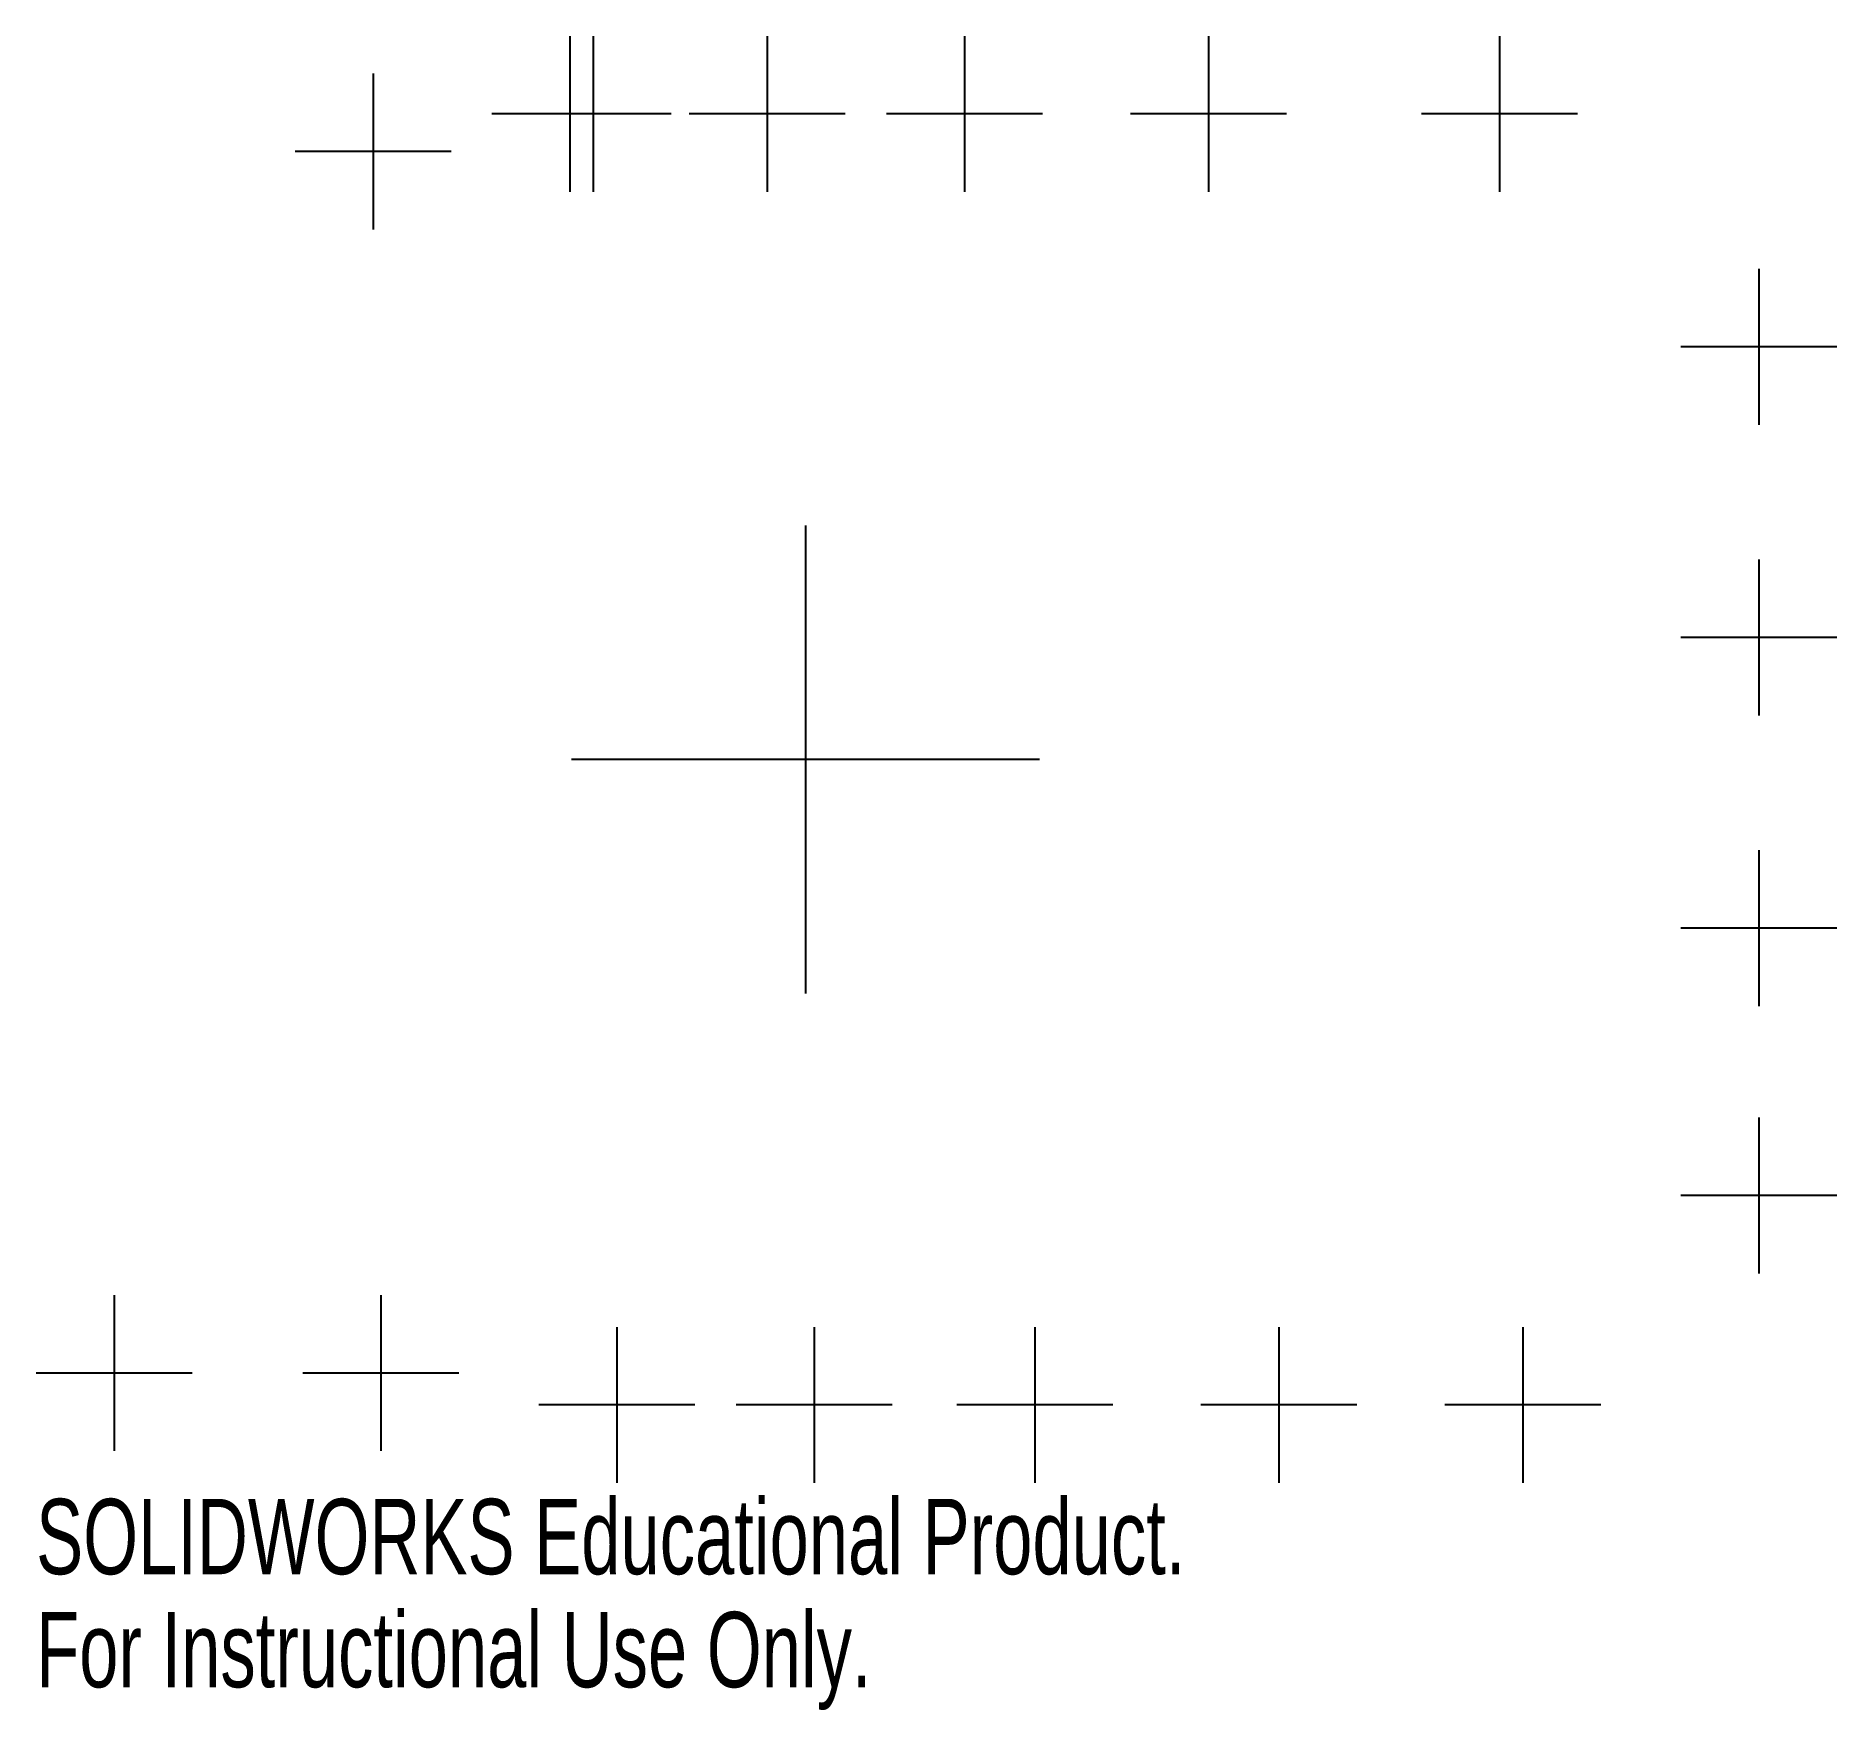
# Model space of a CAD drawing. Header units: millimetres. Extents: x 12 to 127, y -107 to 0.
import ezdxf

# ---------------------------------------------------------------- set-up
doc = ezdxf.new("R2010")
doc.units = ezdxf.units.MM
doc.header["$PDSIZE"] = -1
doc.styles.add('SLDTEXTSTYLE0', font='TXT', dxfattribs={"width": 0.7})

msp = doc.modelspace()

# ---------------------------------------------------------------- linework, layer by layer
at = {"color": 7, "linetype": 'Continuous'}
for p, q in [((46.17, 0.4), (46.17, -9.6)), ((47.67, 0.4), (47.67, -9.6)), ((58.82, 0.4), (58.82, -9.6)), ((71.47, 0.4), (71.47, -9.6)), ((87.12, 0.4), (87.12, -9.6)), ((105.77, 0.4), (105.77, -9.6)), ((33.55, -2), (33.55, -12)), ((51.17, -4.6), (41.17, -4.6)), ((52.67, -4.6), (42.67, -4.6)), ((63.82, -4.6), (53.82, -4.6)), ((76.47, -4.6), (66.47, -4.6)), ((92.12, -4.6), (82.12, -4.6)), ((110.77, -4.6), (100.77, -4.6)), ((38.55, -7), (28.55, -7)), ((122.4, -14.53), (122.4, -24.53)), ((127.4, -19.53), (117.4, -19.53)), ((61.27, -31), (61.27, -61)), ((122.4, -33.17), (122.4, -43.17)), ((127.4, -38.17), (117.4, -38.17)), ((76.27, -46), (46.27, -46)), ((122.4, -51.82), (122.4, -61.82)), ((127.4, -56.82), (117.4, -56.82)), ((122.4, -68.97), (122.4, -78.97)), ((127.4, -73.97), (117.4, -73.97)), ((16.95, -80.35), (16.95, -90.35)), ((34.05, -80.35), (34.05, -90.35)), ((49.17, -82.4), (49.17, -92.4)), ((61.82, -82.4), (61.82, -92.4)), ((75.97, -82.4), (75.97, -92.4)), ((91.62, -82.4), (91.62, -92.4)), ((107.27, -82.4), (107.27, -92.4)), ((21.95, -85.35), (11.95, -85.35)), ((39.05, -85.35), (29.05, -85.35)), ((54.17, -87.4), (44.17, -87.4)), ((66.82, -87.4), (56.82, -87.4)), ((80.97, -87.4), (70.97, -87.4)), ((96.62, -87.4), (86.62, -87.4)), ((112.27, -87.4), (102.27, -87.4))]:
    msp.add_line(p, q, dxfattribs=at)
for p in [(46.17, -4.6), (47.67, -4.6), (58.82, -4.6), (71.47, -4.6), (87.12, -4.6), (105.77, -4.6), (33.55, -7), (122.4, -19.53), (122.4, -38.17), (61.27, -46), (122.4, -56.82), (122.4, -73.97), (16.95, -85.35), (34.05, -85.35), (49.17, -87.4), (61.82, -87.4), (75.97, -87.4), (91.62, -87.4), (107.27, -87.4)]:
    msp.add_point(p, dxfattribs=at)

# ---------------------------------------------------------------- texts
at = {"color": 7, "linetype": 'Continuous', "char_height": 4.8336, "attachment_point": 1, "style": 'SLDTEXTSTYLE0'}
for s, insert in [('SOLIDWORKS Educational Product.', (11.95, -93.42)), ('For Instructional Use Only.', (11.95, -100.67))]:
    msp.add_mtext(s, dxfattribs=dict(at, insert=insert))

doc.saveas('drawing.dxf')
